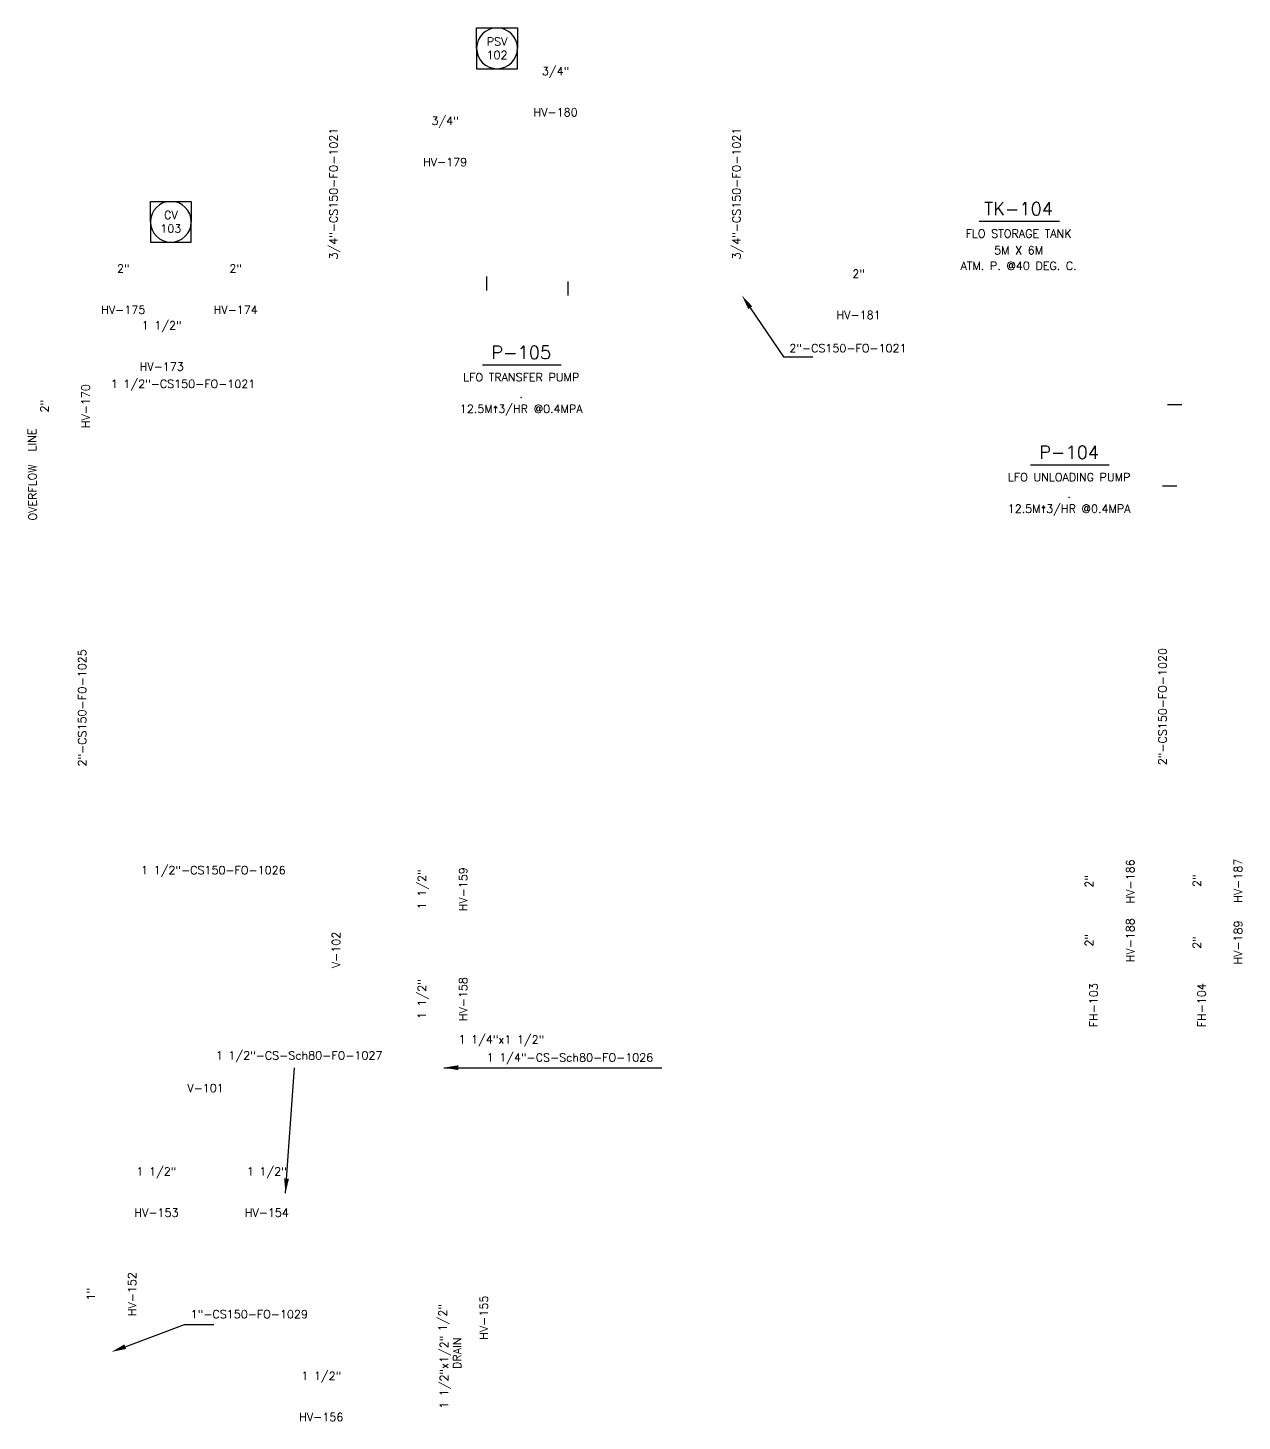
# Model space of a CAD drawing. Header units: inches. Extents: x 0 to 141, y -17 to 14.
# Drawn here: x 126.36 to 141.23, y -11.5 to 5.57 of the extents above; entities that cross this region are included whole.
import ezdxf
from ezdxf import colors
from ezdxf.entities.mleader import LeaderData, LeaderLine
from ezdxf.enums import TextEntityAlignment as Align
from ezdxf.math import Vec2, Vec3

# ---------------------------------------------------------------- set-up
doc = ezdxf.new("R2010")
doc.units = ezdxf.units.IN
doc.header["$MEASUREMENT"] = 0
for name, color, linetype in [('Instrument', 2, 'Continuous'), ('Process', 5, 'Continuous'), ('Text', 7, 'Continuous')]:
    doc.layers.add(name, color=color, linetype=linetype)
doc.styles.get("Standard").update_dxf_attribs({"font": 'romans.shx', "height": 0.1})
doc.dimstyles.get("Standard").update_dxf_attribs({"dimtxt": 0.18, "dimasz": 0.18, "dimexe": 0.18, "dimexo": 0.0625, "dimgap": 0.09, "dimtad": 0, "dimtih": 1, "dimtoh": 1, "dimdec": 4, "dimzin": 0, "dimdsep": 46, "dimtxsty": 'Standard', "dimcen": 0.09, "dimadec": 0, "dimazin": 0, "dimtfac": 1, "dimtdec": 4, "dimtofl": 0, "dimtmove": 0, "dimatfit": 3, "dimfxl": 1, "dimtolj": 1, "dimtzin": 0, "dimarcsym": 0})

# ---------------------------------------------------------------- blocks, each defined once
blk = doc.blocks.new('*U146')
at = {"color": 0, "linetype": 'ByBlock', "lineweight": -3}
blk.add_line((-0.483, -0.152), (0.5, -0.152), dxfattribs=at)
at = {"color": 0, "linetype": 'ByBlock', "lineweight": -2}
for tag, height, p in [('#(TargetObject.Tag)', 0.16, (0, 0)), ('#(TargetObject.Description)', 0.1, (0, -0.304)), ('#(TargetObject.Width) X #(TargetObject.Height)', 0.1, (0, -0.508)), ('#(Tanks.DesignPressure) @#(Tanks.DesignTemperature)', 0.1, (0, -0.698))]:
    blk.add_attdef(tag, text='', height=height, dxfattribs=at).set_placement(p, align=Align.MIDDLE)
blk = doc.blocks.new('Valve Label_block')
at = {"color": 0, "linetype": 'ByBlock', "lineweight": -2}
blk.add_attdef('#(TargetObject.Size)', text='', height=0.1, dxfattribs=at).set_placement((0, 0.1875), align=Align.BOTTOM_CENTER)
blk.add_attdef('#(TargetObject.Tag)', text='', height=0.1, dxfattribs=at).set_placement((0, -0.1875), align=Align.TOP_CENTER)
blk = doc.blocks.new('Pipeline Tag_block')
at = {"color": 0, "linetype": 'ByBlock', "lineweight": -2}
blk.add_attdef('#(TargetObject.Tag)', text='', height=0.1, dxfattribs=at).set_placement((0, 0), align=Align.MIDDLE_CENTER)
blk = doc.blocks.new('AdjacentPipeReducerStyle_block')
at = {"color": 0, "linetype": 'ByBlock', "lineweight": -2}
blk.add_attdef('#(PipeLines.Size)x#(PipeLines.Size)', text='', height=0.1, dxfattribs=at).set_placement((0, 0), align=Align.MIDDLE_CENTER)
blk = doc.blocks.new('Tag_block')
at = {"color": 0, "linetype": 'ByBlock', "lineweight": -2}
blk.add_attdef('#(TargetObject.Tag)', text='', height=0.1, dxfattribs=at).set_placement((0, 0), align=Align.MIDDLE_CENTER)
blk = doc.blocks.new('*U150')
at = {"color": 0, "linetype": 'ByBlock', "lineweight": -2}
for p, q in [((-0.25, 0.25), (0.25, 0.25)), ((-0.25, 0), (-0.25, 0.25)), ((0.25, 0.25), (0.25, 0)), ((-0.25, 0), (-0.25, -0.25)), ((0.25, -0.25), (0.25, 0)), ((-0.25, -0.25), (0.25, -0.25))]:
    blk.add_line(p, q, dxfattribs=at)
for start, end in [(0, 180), (180, 0)]:
    blk.add_arc((0, 0), 0.25, start, end, dxfattribs=at)
blk.add_wipeout([(-0.102, 0.149), (0.107, 0.151), (0.107, 0.024), (-0.102, 0.024)], dxfattribs=at)
blk.add_wipeout([(-0.15, -0.024), (0.154, -0.024), (0.154, -0.155), (-0.15, -0.155)], dxfattribs=at)
for tag, p in [('#(TargetObject.Type)', (0, 0.083)), ('#(TargetObject.LoopNumber)', (0, -0.083))]:
    blk.add_attdef(tag, text='', height=0.1, dxfattribs=at).set_placement(p, align=Align.MIDDLE_CENTER)
blk = doc.blocks.new('*U151')
at = {"color": 0, "linetype": 'ByBlock', "lineweight": -2}
for p, q in [((-0.25, 0.25), (0.25, 0.25)), ((-0.25, 0), (-0.25, 0.25)), ((0.25, 0.25), (0.25, 0)), ((-0.25, 0), (-0.25, -0.25)), ((0.25, -0.25), (0.25, 0)), ((-0.25, -0.25), (0.25, -0.25))]:
    blk.add_line(p, q, dxfattribs=at)
for start, end in [(0, 180), (180, 0)]:
    blk.add_arc((0, 0), 0.25, start, end, dxfattribs=at)
blk.add_wipeout([(-0.151, 0.149), (0.155, 0.151), (0.155, 0.024), (-0.151, 0.024)], dxfattribs=at)
blk.add_wipeout([(-0.15, -0.024), (0.154, -0.024), (0.154, -0.155), (-0.15, -0.155)], dxfattribs=at)
for tag, p in [('#(TargetObject.Type)', (0, 0.083)), ('#(TargetObject.LoopNumber)', (0, -0.083))]:
    blk.add_attdef(tag, text='', height=0.1, dxfattribs=at).set_placement(p, align=Align.MIDDLE_CENTER)
blk = doc.blocks.new('*U163')
at = {"color": 0, "linetype": 'ByBlock', "lineweight": -3}
blk.add_line((-0.475, -0.152), (0.491, -0.152), dxfattribs=at)
at = {"color": 0, "linetype": 'ByBlock', "lineweight": -2}
for tag, height, p in [('#(TargetObject.Tag)', 0.16, (0, 0)), ('#(TargetObject.Description)', 0.1, (0, -0.304)), ('#(TARGETOBJECT.MANUFACTURER)', 0.1, (0, -0.508)), ('#(TargetObject.FlowCapacity) @#(TargetObject.TotalDynamicHead)', 0.1, (0, -0.698))]:
    blk.add_attdef(tag, text='', height=height, dxfattribs=at).set_placement(p, align=Align.MIDDLE)

msp = doc.modelspace()

# ---------------------------------------------------------------- linework, layer by layer
at = {"layer": 'Instrument', "linetype": 'ByBlock'}
for p, q in [((131.978, 2.523), (131.978, 2.351)), ((132.974, 2.461), (132.974, 2.288)), ((140.494, 0.948), (140.321, 0.948)), ((140.432, -0.048), (140.259, -0.048))]:
    msp.add_line(p, q, dxfattribs=at)

# ---------------------------------------------------------------- block references
for name, p, values in [('*U151', (132.108, 5.318), {'#(TargetObject.Type)': 'PSV', '#(TargetObject.LoopNumber)': '102'}), ('*U150', (128.113, 3.192), {'#(TargetObject.Type)': 'CV', '#(TargetObject.LoopNumber)': '103'})]:
    msp.add_blockref(name, p, dxfattribs=at).add_auto_attribs(values)
at = {"layer": 'Process'}
for p, rotation, values in [((132.161, -6.827), 359.8292988044949, {'#(PipeLines.Size)x#(PipeLines.Size)': '1 1/4"x1 1/2"'}), ((131.459, -10.905), 90.00000000000001, {'#(PipeLines.Size)x#(PipeLines.Size)': '1 1/2"x1/2"'})]:
    msp.add_blockref('AdjacentPipeReducerStyle_block', p, dxfattribs=dict(at, rotation=rotation)).add_auto_attribs(values)
at = {"layer": 'Text'}
for name, p, values in [('Valve Label_block', (132.825, 4.771), {'#(TargetObject.Size)': '3/4"', '#(TargetObject.Tag)': 'HV-180'}), ('Valve Label_block', (131.472, 4.161), {'#(TargetObject.Size)': '3/4"', '#(TargetObject.Tag)': 'HV-179'}), ('*U146', (138.496, 3.351), {'#(TargetObject.Tag)': 'TK-104', '#(TargetObject.Description)': 'FLO STORAGE TANK', '#(TargetObject.Width) X #(TargetObject.Height)': '5M X 6M', '#(Tanks.DesignPressure) @#(Tanks.DesignTemperature)': 'ATM. P. @40 DEG. C.'}), ('Valve Label_block', (127.53, 2.351), {'#(TargetObject.Size)': '2"', '#(TargetObject.Tag)': 'HV-175'}), ('Valve Label_block', (128.907, 2.351), {'#(TargetObject.Size)': '2"', '#(TargetObject.Tag)': 'HV-174'}), ('Valve Label_block', (136.536, 2.288), {'#(TargetObject.Size)': '2"', '#(TargetObject.Tag)': 'HV-181'}), ('Valve Label_block', (128.001, 1.655), {'#(TargetObject.Size)': '1 1/2"', '#(TargetObject.Tag)': 'HV-173'}), ('*U163', (132.404, 1.591), {'#(TargetObject.Tag)': 'P-105', '#(TargetObject.Description)': 'LFO TRANSFER PUMP', '#(TARGETOBJECT.MANUFACTURER)': '.', '#(TargetObject.FlowCapacity) @#(TargetObject.TotalDynamicHead)': '12.5M^ 3/HR @0.4MPA'}), ('Pipeline Tag_block', (136.406, 1.643), {'#(TargetObject.Tag)': '2"-CS150-FO-1021'}), ('Pipeline Tag_block', (128.263, 1.206), {'#(TargetObject.Tag)': '1 1/2"-CS150-FO-1021'}), ('*U163', (139.115, 0.367), {'#(TargetObject.Tag)': 'P-104', '#(TargetObject.Description)': 'LFO UNLOADING PUMP', '#(TARGETOBJECT.MANUFACTURER)': '.', '#(TargetObject.FlowCapacity) @#(TargetObject.TotalDynamicHead)': '12.5M^ 3/HR @0.4MPA'}), ('Pipeline Tag_block', (128.634, -4.753), {'#(TargetObject.Tag)': '1 1/2"-CS150-FO-1026'}), ('Pipeline Tag_block', (129.684, -7.023), {'#(TargetObject.Tag)': '1 1/2"-CS-Sch80-FO-1027'}), ('Pipeline Tag_block', (133.001, -7.048), {'#(TargetObject.Tag)': '1 1/4"-CS-Sch80-FO-1026'}), ('Tag_block', (128.538, -7.423), {'#(TargetObject.Tag)': 'V-101'}), ('Valve Label_block', (127.936, -8.712), {'#(TargetObject.Size)': '1 1/2"', '#(TargetObject.Tag)': 'HV-153'}), ('Valve Label_block', (129.288, -8.712), {'#(TargetObject.Size)': '1 1/2"', '#(TargetObject.Tag)': 'HV-154'}), ('Pipeline Tag_block', (129.074, -10.194), {'#(TargetObject.Tag)': '1"-CS150-FO-1029'}), ('Valve Label_block', (129.955, -11.216), {'#(TargetObject.Size)': '1 1/2"', '#(TargetObject.Tag)': 'HV-156'})]:
    msp.add_blockref(name, p, dxfattribs=at).add_auto_attribs(values)
at = {"layer": 'Text', "rotation": 90}
for name, p, values in [('Pipeline Tag_block', (130.105, 3.538), {'#(TargetObject.Tag)': '3/4"-CS150-FO-1021'}), ('Pipeline Tag_block', (135.041, 3.538), {'#(TargetObject.Tag)': '3/4"-CS150-FO-1021'}), ('Valve Label_block', (126.832, 0.932), {'#(TargetObject.Size)': '2"', '#(TargetObject.Tag)': 'HV-170'}), ('Pipeline Tag_block', (140.259, -2.749), {'#(TargetObject.Tag)': '2"-CS150-FO-1020'}), ('Pipeline Tag_block', (127.026, -2.764), {'#(TargetObject.Tag)': '2"-CS150-FO-1025'}), ('Valve Label_block', (131.455, -4.987), {'#(TargetObject.Size)': '1 1/2"', '#(TargetObject.Tag)': 'HV-159'}), ('Valve Label_block', (139.626, -4.89), {'#(TargetObject.Size)': '2"', '#(TargetObject.Tag)': 'HV-186'}), ('Valve Label_block', (140.946, -4.882), {'#(TargetObject.Size)': '2"', '#(TargetObject.Tag)': 'HV-187'}), ('Valve Label_block', (139.626, -5.612), {'#(TargetObject.Size)': '2"', '#(TargetObject.Tag)': 'HV-188'}), ('Valve Label_block', (140.946, -5.64), {'#(TargetObject.Size)': '2"', '#(TargetObject.Tag)': 'HV-189'}), ('Tag_block', (130.136, -5.73), {'#(TargetObject.Tag)': 'V-102'}), ('Valve Label_block', (131.455, -6.333), {'#(TargetObject.Size)': '1 1/2"', '#(TargetObject.Tag)': 'HV-158'}), ('Tag_block', (139.414, -6.408), {'#(TargetObject.Tag)': 'FH-103'}), ('Tag_block', (140.737, -6.408), {'#(TargetObject.Tag)': 'FH-104'}), ('Valve Label_block', (127.401, -9.948), {'#(TargetObject.Size)': '1"', '#(TargetObject.Tag)': 'HV-152'}), ('Valve Label_block', (131.709, -10.237), {'#(TargetObject.Size)': '1/2"', '#(TargetObject.Tag)': 'HV-155'})]:
    msp.add_blockref(name, p, dxfattribs=at).add_auto_attribs(values)

# ---------------------------------------------------------------- texts
msp.add_text('DRAIN', height=0.1, rotation=90).set_placement((131.669, -10.865))
note = msp.add_mtext_dynamic_manual_height_columns('OVERFLOW ', width=0.1, gutter_width=0.746, heights=[0.159, 0.0899], dxfattribs=dict(insert=(126.371, -0.47), char_height=0.1, attachment_point=1, rotation=90.4626))
for column, words in zip(note.columns.linked_columns, ['LINE']):
    column.text = words

# ---------------------------------------------------------------- leaders
at = {"layer": 'Process', "color": 0}
for points in [[(131.455, -7.173), (134.127, -7.173)], [(129.517, -8.712), (129.626, -7.175)]]:
    msp.add_leader(points, dimstyle='Standard', dxfattribs=at)
at = {"layer": 'Text'}
ml = msp.add_multileader_mtext('Standard', dxfattribs=at)
ml.set_content('', color=256)
ml.set_leader_properties()
ml.build(insert=Vec2(0, 0))
ml.multileader.update_dxf_attribs({"text_right_attachment_type": 6, "dogleg_length": 0.36, "arrow_head_size": 0.18})
ctx = ml.context
ctx.base_point, ctx.char_height, ctx.arrow_head_size, ctx.landing_gap_size, ctx.plane_origin = Vec3(135.977, 1.539), 0.18, 0.18, 0.09, Vec3(135.108, 2.288)
ctx.right_attachment = 6
notes = []
notes.append((ctx, [(0, (1, 1, 0), (135.617, 1.539), (1, 0), 0.36, [(0, [(135.108, 2.288)], 0, [])])]))
ctx.mtext.insert, ctx.mtext.flow_direction = Vec3(136.067, 1.629), 5
ml = msp.add_multileader_mtext('Standard', dxfattribs=at)
ml.set_content('', color=256)
ml.set_leader_properties()
ml.build(insert=Vec2(0, 0))
ml.multileader.update_dxf_attribs({"text_right_attachment_type": 6, "dogleg_length": 0.36, "arrow_head_size": 0.18})
ctx = ml.context
ctx.base_point, ctx.char_height, ctx.arrow_head_size, ctx.landing_gap_size, ctx.plane_origin = Vec3(128.639, -10.32), 0.18, 0.18, 0.09, Vec3(127.386, -10.655)
ctx.right_attachment = 6
notes.append((ctx, [(0, (1, 1, 0), (128.279, -10.32), (1, 0), 0.36, [(0, [(127.386, -10.655)], 0, [])])]))
ctx.mtext.insert, ctx.mtext.flow_direction = Vec3(128.729, -10.23), 5
for ctx, leaders in notes:
    for number, flags, end, landing, length, lines in leaders:
        leader = LeaderData()
        leader.index, (leader.has_last_leader_line, leader.has_dogleg_vector, leader.attachment_direction) = number, flags
        leader.last_leader_point, leader.dogleg_vector, leader.dogleg_length = Vec3(end), Vec3(landing), length
        for number, points, colour, breaks in lines:
            line = LeaderLine()
            line.index, line.vertices, line.color, line.breaks = number, Vec3.list(points), colors.encode_raw_color(colour), breaks
            leader.lines.append(line)
        ctx.leaders.append(leader)

doc.saveas('drawing.dxf')
